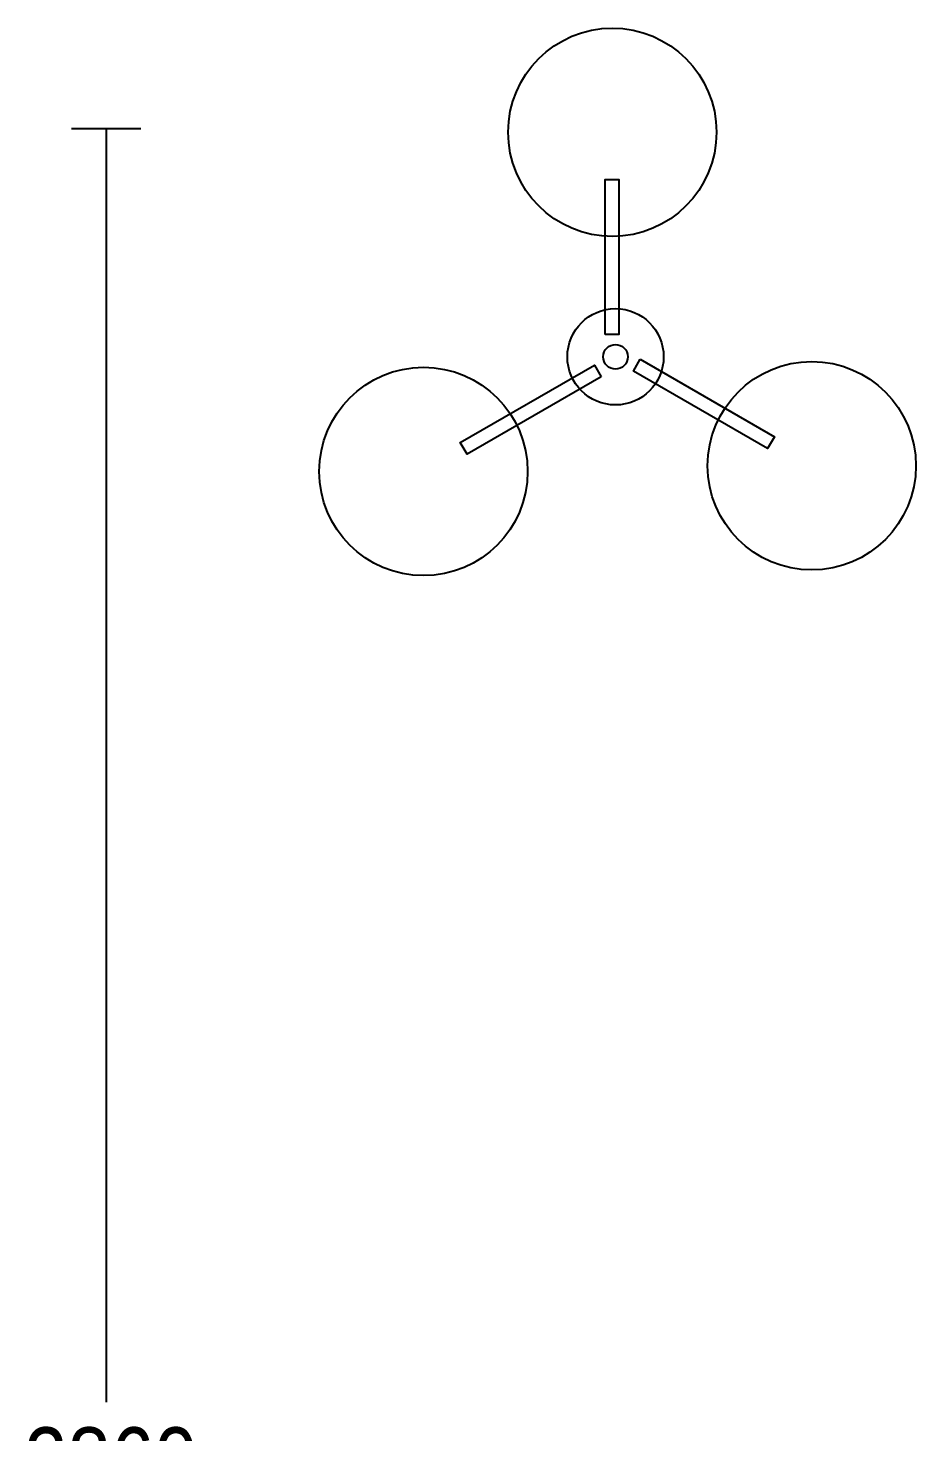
# Model space of a CAD drawing. Extents: x 0 to 221, y 0 to 381.
# Drawn here: x 121.5 to 221.5, y 223.4 to 381.5 of the extents above; entities that cross this region are included whole.
import ezdxf

# ---------------------------------------------------------------- set-up
doc = ezdxf.new("R2010")
doc.units = 0
doc.layers.add('LIVELLO_1', color=160, linetype='Continuous')
doc.styles.add('STD', font='txt')

# ---------------------------------------------------------------- blocks, each defined once
blk = doc.blocks.new('AI9-BLK4')
at = {"layer": 'LIVELLO_1', "color": 7}
blk.add_circle((21.855169, -18.441338), 11.73055, dxfattribs=at)
blk = doc.blocks.new('AI9-BLK3')
at = {"layer": 'LIVELLO_1', "color": 7}
blk.add_circle((-21.867571, -19.085571), 11.731411, dxfattribs=at)
blk = doc.blocks.new('AI9-BLK2')
at = {"layer": 'LIVELLO_1', "color": 7}
blk.add_circle((-0.596863, 19.089791), 11.728741, dxfattribs=at)
blk = doc.blocks.new('AI9-BLK1')
at = {"layer": 'LIVELLO_1', "color": 7}
for p, q in [((15.56, 179.32), (23.34, 179.32)), ((19.45, 179.32), (19.45, 35.93))]:
    blk.add_line(p, q, dxfattribs=at)
for points in [[(75.66, 156.13), (75.66, 173.58), (77.18, 173.58), (77.18, 156.13)], [(79.58, 153.33), (94.7, 144.6), (93.94, 143.29), (78.83, 152.01)], [(75.2, 151.37), (60.09, 142.64), (59.33, 143.96), (74.45, 152.68)]]:
    blk.add_lwpolyline(points, close=True, dxfattribs=at)
for radius in [5.42, 1.39]:
    blk.add_circle((76.81, 153.61), radius, dxfattribs=at)
for name in ['AI9-BLK2', 'AI9-BLK3', 'AI9-BLK4']:
    blk.add_blockref(name, (77.05, 159.79), dxfattribs=at)
at = {"layer": 'LIVELLO_1', "color": 7, "insert": (10.22, 33.1), "char_height": 7.657, "attachment_point": 1, "style": 'STD'}
blk.add_mtext('\\fArial Narrow|b0|i0;\\H7.6570;\\C7;2860', dxfattribs=at)

msp = doc.modelspace()

# ---------------------------------------------------------------- block references
at = {"layer": 'LIVELLO_1', "color": 7}
msp.add_blockref('AI9-BLK1', (110.854043, 190.847782), dxfattribs=at)

doc.saveas('drawing.dxf')
